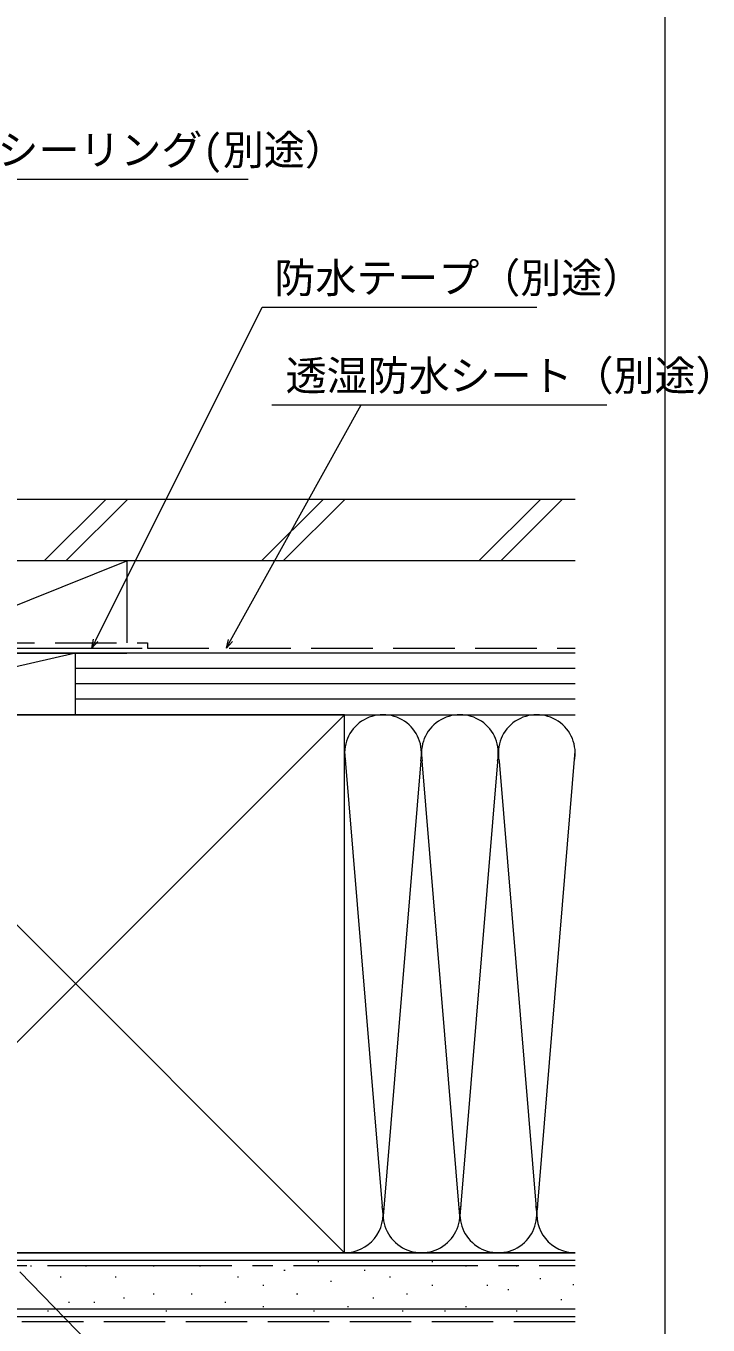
# Model space of a CAD drawing. Units: millimetres, scale not verified. Extents: x -1188 to -190, y -840 to 759.
# Drawn here: x -322.7 to -189.6, y -713 to -459.5 of the extents above; entities that cross this region are included whole.
import ezdxf
from ezdxf.enums import TextEntityAlignment as Align

# ---------------------------------------------------------------- set-up
doc = ezdxf.new("R2010")
doc.units = ezdxf.units.MM
doc.header["$LTSCALE"] = 4
doc.linetypes.add('CHAIN2', pattern=[12, 9, -1, 1, -1])
doc.linetypes.add('DASHED3', pattern=[4, 3, -1])
for name, color, linetype, lineweight in [('0-2_YKK_ZWAK', 7, 'Continuous', 9), ('0-5_YSS_K', 3, 'Continuous', 9), ('0-7_YKK_D', 6, 'Continuous', 9), ('0-9_YSS_KE', 3, 'Continuous', 9)]:
    doc.layers.add(name, color=color, linetype=linetype, lineweight=lineweight)
doc.styles.add('ＭＳ ゴシック', font='')
doc.styles.get('ＭＳ ゴシック').set_extended_font_data('MS Gothic')

msp = doc.modelspace()

# ---------------------------------------------------------------- linework, layer by layer
at = {"layer": '0-2_YKK_ZWAK'}
msp.add_line((-198, 720), (-198, -840), dxfattribs=at)
at = {"layer": '0-5_YSS_K'}
for p, q in [((-319.134, -563.913), (-307.134, -551.913)), ((-314.892, -563.913), (-302.892, -551.913)), ((-276.708, -563.913), (-264.708, -551.913)), ((-272.465, -563.913), (-260.465, -551.913)), ((-234.281, -563.913), (-222.281, -551.913)), ((-230.039, -563.913), (-218.039, -551.913)), ((-303.003, -563.913), (-348.003, -563.913)), ((-343.003, -579.913), (-303.003, -563.913)), ((-303.003, -563.913), (-303.003, -579.913)), ((-313.003, -581.911), (-365.503, -581.911)), ((-348.003, -581.913), (-303.003, -581.913)), ((-215.496, -581.911), (-313.003, -581.911)), ((-313.003, -593.911), (-313.003, -581.911)), ((-313.003, -593.911), (-313.003, -581.911)), ((-215.496, -584.911), (-313.003, -584.911)), ((-215.496, -587.911), (-313.003, -587.911)), ((-215.496, -590.911), (-313.003, -590.911)), ((-365.503, -593.913), (-260.503, -698.913)), ((-365.503, -698.913), (-260.503, -593.913)), ((-313.003, -593.911), (-215.496, -593.911)), ((-260.503, -593.913), (-215.496, -593.913)), ((-260.497, -601.108), (-253.161, -689.882)), ((-245.661, -602.945), (-253.003, -691.794)), ((-238.003, -691.794), (-245.345, -602.945)), ((-230.612, -602.358), (-238.003, -691.794)), ((-230.342, -602.979), (-223.003, -691.794)), ((-223.003, -691.794), (-215.502, -601.02)), ((-260.503, -698.913), (-215.496, -698.913)), ((-215.496, -700.414), (-388.002, -700.414)), ((-321.785, -701.48), (-321.585, -701.48)), ((-311.071, -701.48), (-310.871, -701.48)), ((-297.884, -701.48), (-297.684, -701.48)), ((-288.819, -701.48), (-288.619, -701.48)), ((-265.742, -700.656), (-265.542, -700.656)), ((-243.49, -700.656), (-243.29, -700.656)), ((-236.897, -701.48), (-236.697, -701.48)), ((-227.007, -701.48), (-226.807, -701.48)), ((-316.016, -703.628), (-315.816, -703.628)), ((-305.302, -703.628), (-305.102, -703.628)), ((-281.401, -703.628), (-281.201, -703.628)), ((-272.335, -702.304), (-272.136, -702.304)), ((-263.27, -704.453), (-263.07, -704.453)), ((-256.676, -702.304), (-256.476, -702.304)), ((-251.732, -703.628), (-251.531, -703.628)), ((-222.383, -703.968), (-222.183, -703.968)), ((-297.884, -706.925), (-297.684, -706.925)), ((-290.467, -706.925), (-290.267, -706.925)), ((-276.456, -705.277), (-276.256, -705.277)), ((-269.863, -706.925), (-269.663, -706.925)), ((-248.435, -706.925), (-248.235, -706.925)), ((-243.49, -705.277), (-243.29, -705.277)), ((-232.776, -705.277), (-232.576, -705.277)), ((-228.655, -706.101), (-228.455, -706.101)), ((-215.956, -705.137), (-215.756, -705.137)), ((-314.368, -708.573), (-314.168, -708.573)), ((-309.423, -708.573), (-309.223, -708.573)), ((-303.654, -707.749), (-303.454, -707.749)), ((-283.874, -708.573), (-283.674, -708.573)), ((-276.456, -709.398), (-276.256, -709.398)), ((-259.973, -709.398), (-259.773, -709.398)), ((-255.028, -707.749), (-254.828, -707.749)), ((-236.897, -709.398), (-236.697, -709.398)), ((-218.293, -708.058), (-218.093, -708.058)), ((-215.496, -709.914), (-388.002, -709.914)), ((-318.488, -710.222), (-318.288, -710.222)), ((-295.412, -710.222), (-295.212, -710.222)), ((-266.566, -710.222), (-266.366, -710.222)), ((-249.259, -710.222), (-249.059, -710.222)), ((-241.017, -710.222), (-240.817, -710.222)), ((-227.007, -710.222), (-226.807, -710.222))]:
    msp.add_line(p, q, dxfattribs=at)
at = {"layer": '0-5_YSS_K', "linetype": 'DASHED3'}
msp.add_line((-215.496, -712.414), (-388.002, -712.414), dxfattribs=at)
at = {"layer": '0-5_YSS_K'}
msp.add_lwpolyline([(-313.003, -581.911), (-365.503, -593.911), (-313.003, -593.911)], dxfattribs=at)
for centre, start, end in [((-253.003, -601.413), 348.21667, 191.78378), ((-238.003, -601.413), 348.21667, 191.78378), ((-223.003, -601.413), 348.21667, 191.78378), ((-260.503, -691.413), 270, 11.78352), ((-245.503, -691.413), 168.21646, 11.78352), ((-230.503, -691.413), 168.21646, 11.78352), ((-215.503, -691.413), 168.21646, 270.0515)]:
    msp.add_arc(centre, 7.5, start, end, dxfattribs=at)
at = {"layer": '0-7_YKK_D'}
for p, q in [((-330.96, -489.37), (-279.3, -489.37)), ((-309.085, -579.396), (-276.59, -514.35)), ((-276.59, -514.35), (-223.01, -514.35)), ((-282.761, -579.43), (-257.248, -533.42)), ((-274.72, -533.42), (-209.3, -533.42)), ((-309.845, -580.917), (-309.493, -579.192)), ((-309.845, -580.917), (-309.085, -579.396)), ((-308.678, -579.599), (-309.845, -580.917)), ((-283.585, -580.917), (-283.159, -579.209)), ((-283.585, -580.917), (-282.761, -579.43)), ((-282.363, -579.651), (-283.585, -580.917)), ((-323.919, -702.63), (-296.947, -730.27))]:
    msp.add_line(p, q, dxfattribs=at)
at = {"layer": '0-9_YSS_KE'}
for p, q in [((-215.496, -551.913), (-375.603, -551.913)), ((-215.496, -563.913), (-375.603, -563.913)), ((-350.003, -580.913), (-300.003, -580.913)), ((-260.503, -593.913), (-365.503, -593.913)), ((-260.503, -607.878), (-260.503, -593.913)), ((-260.503, -698.913), (-260.503, -601.413)), ((-215.496, -698.914), (-388.002, -698.914)), ((-365.503, -698.913), (-260.503, -698.913)), ((-215.496, -711.414), (-388.002, -711.414))]:
    msp.add_line(p, q, dxfattribs=at)
at = {"layer": '0-9_YSS_KE', "linetype": 'DASHED3'}
msp.add_line((-349.003, -579.913), (-299.003, -579.913), dxfattribs=at)
msp.add_lwpolyline([(-299.003, -579.913), (-299.003, -580.913), (-215.496, -580.913)], dxfattribs=at)
at = {"layer": '0-9_YSS_KE', "linetype": 'CHAIN2'}
msp.add_lwpolyline([(-366.503, -608.913), (-366.503, -701.413), (-215.496, -701.413)], dxfattribs=at)

# ---------------------------------------------------------------- texts
at = {"layer": '0-7_YKK_D', "color": 4, "style": 'ＭＳ ゴシック'}
for s, p in [('シーリング(別途）', (-328.26, -488.37)), ('防水テープ（別途）', (-274.21, -513.35)), ('透湿防水シート（別途）', (-272.02, -532.42))]:
    msp.add_text(s, height=5.865, dxfattribs=at).set_placement(p, align=Align.BOTTOM_LEFT)

doc.saveas('drawing.dxf')
